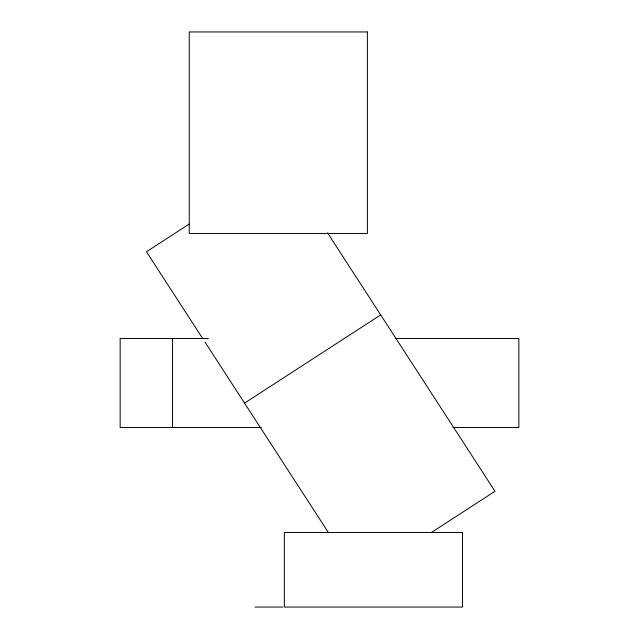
<?xml version="1.0" encoding="UTF-8"?>
<svg xmlns="http://www.w3.org/2000/svg" width="639" height="639" viewBox="0 0 639 639"><rect width="100%" height="100%" fill="white"/><g stroke="black" fill="none" stroke-linecap="round" stroke-linejoin="round"><path stroke-width="0.96" d="M189.048 224.145L146.451 251.75L202.819 338.726M244.545 403.129L380.692 314.899M431.509 532.415L494.993 491.279L327.559 232.908M208.466 338.462L120.156 338.462L120.156 427.491L261.359 427.491M395.605 338.462L518.844 338.462L518.844 427.491L452.979 427.491M254.937 607.05L282.837 607.05M204.983 342.073L328.51 532.694M172.538 338.462L172.538 427.491M367.393 31.95L189.248 31.95L189.248 233.459L367.393 233.459L367.393 31.95M462.5 532.471L284.355 532.471L284.355 607.05L462.5 607.05L462.5 532.471"/></g></svg>
